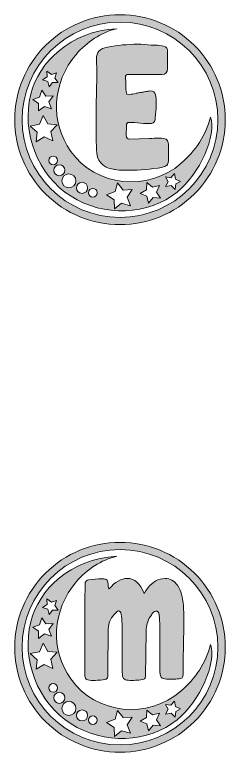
# Model space of a CAD drawing. Header units: inches. Extents: x 0.5 to 37.5, y -17.5 to -0.5.
# Drawn here: x 20.51 to 22.49, y -7.49 to -0.51 of the extents above; entities that cross this region are included whole.
import ezdxf

# ---------------------------------------------------------------- set-up
doc = ezdxf.new("R2010")
doc.units = ezdxf.units.IN
doc.header["$MEASUREMENT"] = 0
doc.layers.add('Layer 1', color=7, linetype='Continuous')

# ---------------------------------------------------------------- blocks, each defined once
blk = doc.blocks.new('block 29')
at = {"layer": 'Layer 1', "true_color": 0xdaaa6d}
h = blk.add_hatch(color=43, dxfattribs=at)
h.dxf.hatch_style = 2
edge = h.paths.add_edge_path()
edge.add_spline(control_points=[(22.2033, -5.7966), (22.0155, -5.6088), (21.7657, -5.5053), (21.5, -5.5053), (21.2343, -5.5053), (20.9845, -5.6088), (20.7966, -5.7966), (20.6088, -5.9845), (20.5053, -6.2343), (20.5053, -6.5), (20.5053, -6.7657), (20.6088, -7.0155), (20.7966, -7.2033), (20.9845, -7.3912), (21.2343, -7.4947), (21.5, -7.4947), (21.7657, -7.4947), (22.0155, -7.3912), (22.2033, -7.2033), (22.3912, -7.0155), (22.4947, -6.7657), (22.4947, -6.5), (22.4947, -6.2343), (22.3912, -5.9845), (22.2033, -5.7966)], knot_values=[0, 0, 0, 0, 1, 1, 1, 2, 2, 2, 3, 3, 3, 4, 4, 4, 5, 5, 5, 6, 6, 6, 7, 7, 7, 8, 8, 8, 8], degree=3, periodic=1)
edge = h.paths.add_edge_path()
edge.add_spline(control_points=[(21.5, -7.4254), (20.9889, -7.4254), (20.5746, -7.0111), (20.5746, -6.5), (20.5746, -5.9889), (20.9889, -5.5746), (21.5, -5.5746), (22.0111, -5.5746), (22.4254, -5.9889), (22.4254, -6.5), (22.4254, -7.0111), (22.0111, -7.4254), (21.5, -7.4254)], knot_values=[0, 0, 0, 0, 1, 1, 1, 2, 2, 2, 3, 3, 3, 4, 4, 4, 4], degree=3, periodic=1)
h = blk.add_hatch(color=43, dxfattribs=at)
h.dxf.hatch_style = 2
edge = h.paths.add_edge_path()
edge.add_spline(control_points=[(22.3557, -6.4749), (22.3103, -6.6525), (22.2129, -6.7943), (22.0777, -6.9133), (21.7665, -7.1872), (21.2717, -7.136), (21.034, -6.7998), (20.8381, -6.5227), (20.8574, -6.1491), (21.0875, -5.878), (21.1803, -5.7687), (21.3257, -5.6687), (21.4691, -5.6378), (21.0299, -5.6613), (20.7339, -5.9545), (20.6569, -6.2583), (20.5648, -6.6213), (20.7211, -7.0226), (21.037, -7.2261), (21.3434, -7.4233), (21.7691, -7.4066), (22.0403, -7.1867), (22.2528, -7.0144), (22.4189, -6.6419), (22.3557, -6.4749)], knot_values=[0, 0, 0, 0, 1, 1, 1, 2, 2, 2, 3, 3, 3, 4, 4, 4, 5, 5, 5, 6, 6, 6, 7, 7, 7, 8, 8, 8, 8], degree=3, periodic=1)
h.paths.add_polyline_path([(20.8097, -6.0408), (20.8514, -6.0725), (20.9011, -6.0561), (20.8839, -6.1055), (20.9148, -6.1477), (20.8625, -6.1466), (20.8319, -6.1891), (20.8168, -6.139), (20.7669, -6.123), (20.8099, -6.0931)])
h.paths.add_polyline_path([(20.7399, -6.2867), (20.7596, -6.2207), (20.8, -6.2765), (20.8689, -6.2748), (20.8283, -6.3305), (20.8511, -6.3955), (20.7856, -6.374), (20.7309, -6.4158), (20.731, -6.347), (20.6744, -6.3078)])
h.paths.add_polyline_path([(20.7073, -6.7082), (20.718, -6.6194), (20.6509, -6.5602), (20.7387, -6.543), (20.7742, -6.4609), (20.8177, -6.5391), (20.9067, -6.5475), (20.8459, -6.613), (20.8654, -6.7003), (20.7842, -6.6627)])
edge = h.paths.add_edge_path()
edge.add_spline(control_points=[(20.8263, -6.8854), (20.8263, -6.8628), (20.8447, -6.8444), (20.8673, -6.8444), (20.89, -6.8444), (20.9083, -6.8628), (20.9083, -6.8854), (20.9083, -6.9081), (20.89, -6.9264), (20.8673, -6.9264), (20.8447, -6.9264), (20.8263, -6.9081), (20.8263, -6.8854)], knot_values=[0, 0, 0, 0, 1, 1, 1, 2, 2, 2, 3, 3, 3, 4, 4, 4, 4], degree=3, periodic=1)
edge = h.paths.add_edge_path()
edge.add_spline(control_points=[(20.874, -6.9788), (20.874, -6.9499), (20.8974, -6.9264), (20.9263, -6.9264), (20.9553, -6.9264), (20.9787, -6.9499), (20.9787, -6.9788), (20.9787, -7.0077), (20.9553, -7.0312), (20.9263, -7.0312), (20.8974, -7.0312), (20.874, -7.0077), (20.874, -6.9788)], knot_values=[0, 0, 0, 0, 1, 1, 1, 2, 2, 2, 3, 3, 3, 4, 4, 4, 4], degree=3, periodic=1)
edge = h.paths.add_edge_path()
edge.add_spline(control_points=[(21.0165, -7.1459), (20.9797, -7.1459), (20.9499, -7.116), (20.9499, -7.0793), (20.9499, -7.0425), (20.9797, -7.0127), (21.0165, -7.0127), (21.0533, -7.0127), (21.0831, -7.0425), (21.0831, -7.0793), (21.0831, -7.116), (21.0533, -7.1459), (21.0165, -7.1459)], knot_values=[0, 0, 0, 0, 1, 1, 1, 2, 2, 2, 3, 3, 3, 4, 4, 4, 4], degree=3, periodic=1)
edge = h.paths.add_edge_path()
edge.add_spline(control_points=[(21.1416, -7.1982), (21.1126, -7.1982), (21.0892, -7.1748), (21.0892, -7.1459), (21.0892, -7.1169), (21.1126, -7.0935), (21.1416, -7.0935), (21.1705, -7.0935), (21.1939, -7.1169), (21.1939, -7.1459), (21.1939, -7.1748), (21.1705, -7.1982), (21.1416, -7.1982)], knot_values=[0, 0, 0, 0, 1, 1, 1, 2, 2, 2, 3, 3, 3, 4, 4, 4, 4], degree=3, periodic=1)
edge = h.paths.add_edge_path()
edge.add_spline(control_points=[(21.2436, -7.2326), (21.2209, -7.2326), (21.2026, -7.2142), (21.2026, -7.1916), (21.2026, -7.1689), (21.2209, -7.1506), (21.2436, -7.1506), (21.2662, -7.1506), (21.2846, -7.1689), (21.2846, -7.1916), (21.2846, -7.2142), (21.2662, -7.2326), (21.2436, -7.2326)], knot_values=[0, 0, 0, 0, 1, 1, 1, 2, 2, 2, 3, 3, 3, 4, 4, 4, 4], degree=3, periodic=1)
h.paths.add_polyline_path([(21.5989, -7.3153), (21.515, -7.2908), (21.4473, -7.346), (21.4447, -7.2587), (21.3713, -7.2114), (21.4535, -7.1819), (21.4758, -7.0975), (21.5292, -7.1666), (21.6164, -7.1617), (21.5673, -7.2339)])
h.paths.add_polyline_path([(21.8141, -7.2385), (21.7704, -7.2917), (21.7547, -7.2247), (21.6906, -7.1996), (21.7495, -7.1639), (21.7536, -7.0952), (21.8057, -7.1403), (21.8723, -7.1229), (21.8456, -7.1863), (21.8827, -7.2443)])
h.paths.add_polyline_path([(22.0265, -7.1089), (22.0203, -7.1608), (21.9828, -7.1243), (21.9315, -7.1344), (21.9547, -7.0875), (21.9292, -7.0417), (21.981, -7.0493), (22.0166, -7.0109), (22.0254, -7.0625), (22.0729, -7.0845)])
at = {"layer": 'Layer 1', "lineweight": 0}
for points in [[(20.8097, -6.0408), (20.8514, -6.0725), (20.9011, -6.0561), (20.8839, -6.1055), (20.9148, -6.1477), (20.8625, -6.1466), (20.8319, -6.1891), (20.8168, -6.139), (20.7669, -6.123), (20.8099, -6.0931), (20.8097, -6.0408)], [(20.7399, -6.2867), (20.7596, -6.2207), (20.8, -6.2765), (20.8689, -6.2748), (20.8283, -6.3305), (20.8511, -6.3955), (20.7856, -6.374), (20.7309, -6.4158), (20.731, -6.347), (20.6744, -6.3078), (20.7399, -6.2867)], [(20.7073, -6.7082), (20.718, -6.6194), (20.6509, -6.5602), (20.7387, -6.543), (20.7742, -6.4609), (20.8177, -6.5391), (20.9067, -6.5475), (20.8459, -6.613), (20.8654, -6.7003), (20.7842, -6.6627), (20.7073, -6.7082)], [(22.0265, -7.1089), (22.0203, -7.1608), (21.9828, -7.1243), (21.9315, -7.1344), (21.9547, -7.0875), (21.9292, -7.0417), (21.981, -7.0493), (22.0166, -7.0109), (22.0254, -7.0625), (22.0729, -7.0845), (22.0265, -7.1089)], [(21.5989, -7.3153), (21.515, -7.2908), (21.4473, -7.346), (21.4447, -7.2587), (21.3713, -7.2114), (21.4535, -7.1819), (21.4758, -7.0975), (21.5292, -7.1666), (21.6164, -7.1617), (21.5673, -7.2339), (21.5989, -7.3153)], [(21.8141, -7.2385), (21.7704, -7.2917), (21.7547, -7.2247), (21.6906, -7.1996), (21.7495, -7.1639), (21.7536, -7.0952), (21.8057, -7.1403), (21.8723, -7.1229), (21.8456, -7.1863), (21.8827, -7.2443), (21.8141, -7.2385)]]:
    blk.add_lwpolyline(points, dxfattribs=at)
for points, knots in [([(22.2033, -5.7966), (22.0155, -5.6088), (21.7657, -5.5053), (21.5, -5.5053), (21.2343, -5.5053), (20.9845, -5.6088), (20.7966, -5.7966), (20.6088, -5.9845), (20.5053, -6.2343), (20.5053, -6.5), (20.5053, -6.7657), (20.6088, -7.0155), (20.7966, -7.2033), (20.9845, -7.3912), (21.2343, -7.4947), (21.5, -7.4947), (21.7657, -7.4947), (22.0155, -7.3912), (22.2033, -7.2033), (22.3912, -7.0155), (22.4947, -6.7657), (22.4947, -6.5), (22.4947, -6.2343), (22.3912, -5.9845), (22.2033, -5.7966)], [0, 0, 0, 0, 1, 1, 1, 2, 2, 2, 3, 3, 3, 4, 4, 4, 5, 5, 5, 6, 6, 6, 7, 7, 7, 8, 8, 8, 8]), ([(21.5, -7.4254), (20.9889, -7.4254), (20.5746, -7.0111), (20.5746, -6.5), (20.5746, -5.9889), (20.9889, -5.5746), (21.5, -5.5746), (22.0111, -5.5746), (22.4254, -5.9889), (22.4254, -6.5), (22.4254, -7.0111), (22.0111, -7.4254), (21.5, -7.4254)], [0, 0, 0, 0, 1, 1, 1, 2, 2, 2, 3, 3, 3, 4, 4, 4, 4]), ([(22.3557, -6.4749), (22.3103, -6.6525), (22.2129, -6.7943), (22.0777, -6.9133), (21.7665, -7.1872), (21.2717, -7.136), (21.034, -6.7998), (20.8381, -6.5227), (20.8574, -6.1491), (21.0875, -5.878), (21.1803, -5.7687), (21.3257, -5.6687), (21.4691, -5.6378), (21.0299, -5.6613), (20.7339, -5.9545), (20.6569, -6.2583), (20.5648, -6.6213), (20.7211, -7.0226), (21.037, -7.2261), (21.3434, -7.4233), (21.7691, -7.4066), (22.0403, -7.1867), (22.2528, -7.0144), (22.4189, -6.6419), (22.3557, -6.4749)], [0, 0, 0, 0, 1, 1, 1, 2, 2, 2, 3, 3, 3, 4, 4, 4, 5, 5, 5, 6, 6, 6, 7, 7, 7, 8, 8, 8, 8]), ([(20.8263, -6.8854), (20.8263, -6.8628), (20.8447, -6.8444), (20.8673, -6.8444), (20.89, -6.8444), (20.9083, -6.8628), (20.9083, -6.8854), (20.9083, -6.9081), (20.89, -6.9264), (20.8673, -6.9264), (20.8447, -6.9264), (20.8263, -6.9081), (20.8263, -6.8854)], [0, 0, 0, 0, 1, 1, 1, 2, 2, 2, 3, 3, 3, 4, 4, 4, 4]), ([(20.874, -6.9788), (20.874, -6.9499), (20.8974, -6.9264), (20.9263, -6.9264), (20.9553, -6.9264), (20.9787, -6.9499), (20.9787, -6.9788), (20.9787, -7.0077), (20.9553, -7.0312), (20.9263, -7.0312), (20.8974, -7.0312), (20.874, -7.0077), (20.874, -6.9788)], [0, 0, 0, 0, 1, 1, 1, 2, 2, 2, 3, 3, 3, 4, 4, 4, 4]), ([(21.0165, -7.1459), (20.9797, -7.1459), (20.9499, -7.116), (20.9499, -7.0793), (20.9499, -7.0425), (20.9797, -7.0127), (21.0165, -7.0127), (21.0533, -7.0127), (21.0831, -7.0425), (21.0831, -7.0793), (21.0831, -7.116), (21.0533, -7.1459), (21.0165, -7.1459)], [0, 0, 0, 0, 1, 1, 1, 2, 2, 2, 3, 3, 3, 4, 4, 4, 4]), ([(21.1416, -7.1982), (21.1126, -7.1982), (21.0892, -7.1748), (21.0892, -7.1459), (21.0892, -7.1169), (21.1126, -7.0935), (21.1416, -7.0935), (21.1705, -7.0935), (21.1939, -7.1169), (21.1939, -7.1459), (21.1939, -7.1748), (21.1705, -7.1982), (21.1416, -7.1982)], [0, 0, 0, 0, 1, 1, 1, 2, 2, 2, 3, 3, 3, 4, 4, 4, 4]), ([(21.2436, -7.2326), (21.2209, -7.2326), (21.2026, -7.2142), (21.2026, -7.1916), (21.2026, -7.1689), (21.2209, -7.1506), (21.2436, -7.1506), (21.2662, -7.1506), (21.2846, -7.1689), (21.2846, -7.1916), (21.2846, -7.2142), (21.2662, -7.2326), (21.2436, -7.2326)], [0, 0, 0, 0, 1, 1, 1, 2, 2, 2, 3, 3, 3, 4, 4, 4, 4])]:
    blk.add_open_spline(points, degree=3, knots=knots, dxfattribs=at)
blk = doc.blocks.new('block 28')
at = {"layer": 'Layer 1', "true_color": 0xdaaa6d}
h = blk.add_hatch(color=43, dxfattribs=at)
h.dxf.hatch_style = 2
edge = h.paths.add_edge_path()
edge.add_spline(control_points=[(21.5523, -6.8078), (21.5359, -6.8034), (21.5265, -6.791), (21.5241, -6.7706), (21.5217, -6.7502), (21.5205, -6.7292), (21.5205, -6.7076), (21.5205, -6.4268), (21.5201, -6.2856), (21.5193, -6.284), (21.5193, -6.1976), (21.5085, -6.1544), (21.4869, -6.1544), (21.4805, -6.1544), (21.4725, -6.1596), (21.4629, -6.17), (21.4413, -6.1916), (21.4237, -6.215), (21.4101, -6.2402), (21.3965, -6.2654), (21.3897, -6.2944), (21.3897, -6.3272), (21.3897, -6.3272), (21.3861, -6.7304), (21.3861, -6.7304), (21.3861, -6.7672), (21.3827, -6.7894), (21.3759, -6.797), (21.3691, -6.8046), (21.3485, -6.8092), (21.3141, -6.8108), (21.3085, -6.8108), (21.3033, -6.8112), (21.2985, -6.812), (21.2817, -6.8136), (21.2585, -6.8144), (21.2289, -6.8144), (21.2033, -6.8128), (21.1867, -6.8082), (21.1791, -6.8006), (21.1715, -6.793), (21.1677, -6.7788), (21.1677, -6.758), (21.1677, -6.758), (21.1677, -6.752), (21.1677, -6.752), (21.1685, -6.2096), (21.1691, -5.9263), (21.1695, -5.9018), (21.1699, -5.8775), (21.1817, -5.8637), (21.2049, -5.8605), (21.2449, -5.8541), (21.2853, -5.8509), (21.3261, -5.8509), (21.3261, -5.8509), (21.3273, -5.8521), (21.3273, -5.8521), (21.3273, -5.8521), (21.3369, -5.8521), (21.3369, -5.8521), (21.3513, -5.8521), (21.3625, -5.8537), (21.3705, -5.8569), (21.3817, -5.8617), (21.3873, -5.8765), (21.3873, -5.9013), (21.3873, -5.9013), (21.3873, -5.9073), (21.3873, -5.9073), (21.3873, -5.9185), (21.3905, -5.9313), (21.3969, -5.9456), (21.4545, -5.8801), (21.5117, -5.8473), (21.5685, -5.8473), (21.6365, -5.8473), (21.6897, -5.8945), (21.7281, -5.9888), (21.7296, -5.9857), (21.7317, -5.9828), (21.734, -5.9804), (21.7445, -5.9644), (21.7552, -5.9492), (21.7665, -5.9348), (21.8097, -5.8773), (21.8628, -5.8485), (21.926, -5.8485), (21.974, -5.8485), (22.0132, -5.8697), (22.0436, -5.912), (22.062, -5.9384), (22.0748, -5.9665), (22.082, -5.996), (22.0972, -6.0601), (22.1048, -6.1428), (22.1048, -6.2444), (22.1048, -6.286), (22.104, -6.328), (22.1024, -6.3704), (22.1, -6.4536), (22.098, -6.5772), (22.0964, -6.7412), (22.0964, -6.7668), (22.0936, -6.7826), (22.088, -6.7886), (22.0824, -6.7946), (22.0676, -6.7984), (22.0436, -6.8), (22.0228, -6.8024), (22.0028, -6.8036), (21.9836, -6.8036), (21.9836, -6.8036), (21.9596, -6.8024), (21.9596, -6.8024), (21.9308, -6.8024), (21.91, -6.7988), (21.8972, -6.7916), (21.8844, -6.7844), (21.8781, -6.7648), (21.8781, -6.7328), (21.8781, -6.7328), (21.8781, -6.3536), (21.8781, -6.3536), (21.8781, -6.3072), (21.876, -6.2612), (21.8721, -6.2156), (21.8721, -6.2156), (21.8708, -6.2036), (21.8708, -6.2036), (21.87, -6.194), (21.8684, -6.185), (21.866, -6.1766), (21.8636, -6.1682), (21.8584, -6.1624), (21.8504, -6.1592), (21.8504, -6.1592), (21.8396, -6.1568), (21.8396, -6.1568), (21.8308, -6.1568), (21.8232, -6.1604), (21.8169, -6.1676), (21.8032, -6.1828), (21.7965, -6.192), (21.7965, -6.1952), (21.7677, -6.2336), (21.7516, -6.278), (21.7485, -6.3284), (21.7445, -6.4668), (21.7425, -6.6052), (21.7425, -6.7436), (21.7425, -6.7724), (21.7391, -6.7904), (21.7323, -6.7976), (21.7255, -6.8048), (21.7077, -6.8092), (21.6789, -6.8108), (21.6717, -6.8108), (21.6649, -6.8112), (21.6585, -6.812), (21.6409, -6.8136), (21.6233, -6.8144), (21.6057, -6.8144), (21.5865, -6.8144), (21.5687, -6.8122), (21.5523, -6.8078)], knot_values=[0, 0, 0, 0, 1, 1, 1, 2, 2, 2, 3, 3, 3, 4, 4, 4, 5, 5, 5, 6, 6, 6, 7, 7, 7, 8, 8, 8, 9, 9, 9, 10, 10, 10, 11, 11, 11, 12, 12, 12, 13, 13, 13, 14, 14, 14, 15, 15, 15, 16, 16, 16, 17, 17, 17, 18, 18, 18, 19, 19, 19, 20, 20, 20, 21, 21, 21, 22, 22, 22, 23, 23, 23, 24, 24, 24, 25, 25, 25, 26, 26, 26, 27, 27, 27, 28, 28, 28, 29, 29, 29, 30, 30, 30, 31, 31, 31, 32, 32, 32, 33, 33, 33, 34, 34, 34, 35, 35, 35, 36, 36, 36, 37, 37, 37, 38, 38, 38, 39, 39, 39, 40, 40, 40, 41, 41, 41, 42, 42, 42, 43, 43, 43, 44, 44, 44, 45, 45, 45, 46, 46, 46, 47, 47, 47, 48, 48, 48, 49, 49, 49, 50, 50, 50, 51, 51, 51, 52, 52, 52, 53, 53, 53, 54, 54, 54, 55, 55, 55, 55], degree=3, periodic=1)
at = {"layer": 'Layer 1', "lineweight": 0}
blk.add_open_spline([(21.5523, -6.8078), (21.5359, -6.8034), (21.5265, -6.791), (21.5241, -6.7706), (21.5217, -6.7502), (21.5205, -6.7292), (21.5205, -6.7076), (21.5205, -6.4268), (21.5201, -6.2856), (21.5193, -6.284), (21.5193, -6.1976), (21.5085, -6.1544), (21.4869, -6.1544), (21.4805, -6.1544), (21.4725, -6.1596), (21.4629, -6.17), (21.4413, -6.1916), (21.4237, -6.215), (21.4101, -6.2402), (21.3965, -6.2654), (21.3897, -6.2944), (21.3897, -6.3272), (21.3897, -6.3272), (21.3861, -6.7304), (21.3861, -6.7304), (21.3861, -6.7672), (21.3827, -6.7894), (21.3759, -6.797), (21.3691, -6.8046), (21.3485, -6.8092), (21.3141, -6.8108), (21.3085, -6.8108), (21.3033, -6.8112), (21.2985, -6.812), (21.2817, -6.8136), (21.2585, -6.8144), (21.2289, -6.8144), (21.2033, -6.8128), (21.1867, -6.8082), (21.1791, -6.8006), (21.1715, -6.793), (21.1677, -6.7788), (21.1677, -6.758), (21.1677, -6.758), (21.1677, -6.752), (21.1677, -6.752), (21.1685, -6.2096), (21.1691, -5.9263), (21.1695, -5.9018), (21.1699, -5.8775), (21.1817, -5.8637), (21.2049, -5.8605), (21.2449, -5.8541), (21.2853, -5.8509), (21.3261, -5.8509), (21.3261, -5.8509), (21.3273, -5.8521), (21.3273, -5.8521), (21.3273, -5.8521), (21.3369, -5.8521), (21.3369, -5.8521), (21.3513, -5.8521), (21.3625, -5.8537), (21.3705, -5.8569), (21.3817, -5.8617), (21.3873, -5.8765), (21.3873, -5.9013), (21.3873, -5.9013), (21.3873, -5.9073), (21.3873, -5.9073), (21.3873, -5.9185), (21.3905, -5.9313), (21.3969, -5.9456), (21.4545, -5.8801), (21.5117, -5.8473), (21.5685, -5.8473), (21.6365, -5.8473), (21.6897, -5.8945), (21.7281, -5.9888), (21.7296, -5.9857), (21.7317, -5.9828), (21.734, -5.9804), (21.7445, -5.9644), (21.7552, -5.9492), (21.7665, -5.9348), (21.8097, -5.8773), (21.8628, -5.8485), (21.926, -5.8485), (21.974, -5.8485), (22.0132, -5.8697), (22.0436, -5.912), (22.062, -5.9384), (22.0748, -5.9665), (22.082, -5.996), (22.0972, -6.0601), (22.1048, -6.1428), (22.1048, -6.2444), (22.1048, -6.286), (22.104, -6.328), (22.1024, -6.3704), (22.1, -6.4536), (22.098, -6.5772), (22.0964, -6.7412), (22.0964, -6.7668), (22.0936, -6.7826), (22.088, -6.7886), (22.0824, -6.7946), (22.0676, -6.7984), (22.0436, -6.8), (22.0228, -6.8024), (22.0028, -6.8036), (21.9836, -6.8036), (21.9836, -6.8036), (21.9596, -6.8024), (21.9596, -6.8024), (21.9308, -6.8024), (21.91, -6.7988), (21.8972, -6.7916), (21.8844, -6.7844), (21.8781, -6.7648), (21.8781, -6.7328), (21.8781, -6.7328), (21.8781, -6.3536), (21.8781, -6.3536), (21.8781, -6.3072), (21.876, -6.2612), (21.8721, -6.2156), (21.8721, -6.2156), (21.8708, -6.2036), (21.8708, -6.2036), (21.87, -6.194), (21.8684, -6.185), (21.866, -6.1766), (21.8636, -6.1682), (21.8584, -6.1624), (21.8504, -6.1592), (21.8504, -6.1592), (21.8396, -6.1568), (21.8396, -6.1568), (21.8308, -6.1568), (21.8232, -6.1604), (21.8169, -6.1676), (21.8032, -6.1828), (21.7965, -6.192), (21.7965, -6.1952), (21.7677, -6.2336), (21.7516, -6.278), (21.7485, -6.3284), (21.7445, -6.4668), (21.7425, -6.6052), (21.7425, -6.7436), (21.7425, -6.7724), (21.7391, -6.7904), (21.7323, -6.7976), (21.7255, -6.8048), (21.7077, -6.8092), (21.6789, -6.8108), (21.6717, -6.8108), (21.6649, -6.8112), (21.6585, -6.812), (21.6409, -6.8136), (21.6233, -6.8144), (21.6057, -6.8144), (21.5865, -6.8144), (21.5687, -6.8122), (21.5523, -6.8078)], degree=3, knots=[0, 0, 0, 0, 1, 1, 1, 2, 2, 2, 3, 3, 3, 4, 4, 4, 5, 5, 5, 6, 6, 6, 7, 7, 7, 8, 8, 8, 9, 9, 9, 10, 10, 10, 11, 11, 11, 12, 12, 12, 13, 13, 13, 14, 14, 14, 15, 15, 15, 16, 16, 16, 17, 17, 17, 18, 18, 18, 19, 19, 19, 20, 20, 20, 21, 21, 21, 22, 22, 22, 23, 23, 23, 24, 24, 24, 25, 25, 25, 26, 26, 26, 27, 27, 27, 28, 28, 28, 29, 29, 29, 30, 30, 30, 31, 31, 31, 32, 32, 32, 33, 33, 33, 34, 34, 34, 35, 35, 35, 36, 36, 36, 37, 37, 37, 38, 38, 38, 39, 39, 39, 40, 40, 40, 41, 41, 41, 42, 42, 42, 43, 43, 43, 44, 44, 44, 45, 45, 45, 46, 46, 46, 47, 47, 47, 48, 48, 48, 49, 49, 49, 50, 50, 50, 51, 51, 51, 52, 52, 52, 53, 53, 53, 54, 54, 54, 55, 55, 55, 55], dxfattribs=at)
at = {"layer": 'Layer 1'}
blk.add_blockref('block 29', (0, 0), dxfattribs=at)
blk = doc.blocks.new('block 45')
at = {"layer": 'Layer 1', "true_color": 0xdaaa6d}
h = blk.add_hatch(color=43, dxfattribs=at)
h.dxf.hatch_style = 2
edge = h.paths.add_edge_path()
edge.add_spline(control_points=[(22.2033, -0.7966), (22.0155, -0.6088), (21.7657, -0.5053), (21.5, -0.5053), (21.2343, -0.5053), (20.9845, -0.6088), (20.7966, -0.7966), (20.6088, -0.9845), (20.5053, -1.2343), (20.5053, -1.5), (20.5053, -1.7657), (20.6088, -2.0155), (20.7966, -2.2033), (20.9845, -2.3912), (21.2343, -2.4947), (21.5, -2.4947), (21.7657, -2.4947), (22.0155, -2.3912), (22.2033, -2.2033), (22.3912, -2.0155), (22.4947, -1.7657), (22.4947, -1.5), (22.4947, -1.2343), (22.3912, -0.9845), (22.2033, -0.7966)], knot_values=[0, 0, 0, 0, 1, 1, 1, 2, 2, 2, 3, 3, 3, 4, 4, 4, 5, 5, 5, 6, 6, 6, 7, 7, 7, 8, 8, 8, 8], degree=3, periodic=1)
edge = h.paths.add_edge_path()
edge.add_spline(control_points=[(21.5, -2.4254), (20.9889, -2.4254), (20.5746, -2.0111), (20.5746, -1.5), (20.5746, -0.9889), (20.9889, -0.5746), (21.5, -0.5746), (22.0111, -0.5746), (22.4254, -0.9889), (22.4254, -1.5), (22.4254, -2.0111), (22.0111, -2.4254), (21.5, -2.4254)], knot_values=[0, 0, 0, 0, 1, 1, 1, 2, 2, 2, 3, 3, 3, 4, 4, 4, 4], degree=3, periodic=1)
h = blk.add_hatch(color=43, dxfattribs=at)
h.dxf.hatch_style = 2
edge = h.paths.add_edge_path()
edge.add_spline(control_points=[(22.3557, -1.4749), (22.3103, -1.6525), (22.2129, -1.7943), (22.0777, -1.9133), (21.7665, -2.1872), (21.2717, -2.136), (21.034, -1.7998), (20.8381, -1.5227), (20.8574, -1.1491), (21.0875, -0.878), (21.1803, -0.7687), (21.3257, -0.6687), (21.4691, -0.6378), (21.0299, -0.6613), (20.7339, -0.9545), (20.6569, -1.2583), (20.5648, -1.6213), (20.7211, -2.0226), (21.037, -2.2261), (21.3434, -2.4233), (21.7691, -2.4066), (22.0403, -2.1867), (22.2528, -2.0144), (22.4189, -1.6419), (22.3557, -1.4749)], knot_values=[0, 0, 0, 0, 1, 1, 1, 2, 2, 2, 3, 3, 3, 4, 4, 4, 5, 5, 5, 6, 6, 6, 7, 7, 7, 8, 8, 8, 8], degree=3, periodic=1)
h.paths.add_polyline_path([(20.8097, -1.0408), (20.8514, -1.0725), (20.9011, -1.0561), (20.8839, -1.1055), (20.9148, -1.1477), (20.8625, -1.1466), (20.8319, -1.1891), (20.8168, -1.139), (20.7669, -1.123), (20.8099, -1.0931)])
h.paths.add_polyline_path([(20.7399, -1.2867), (20.7596, -1.2207), (20.8, -1.2765), (20.8689, -1.2748), (20.8283, -1.3305), (20.8511, -1.3955), (20.7856, -1.374), (20.7309, -1.4158), (20.731, -1.347), (20.6744, -1.3078)])
h.paths.add_polyline_path([(20.7073, -1.7082), (20.718, -1.6194), (20.6509, -1.5602), (20.7387, -1.543), (20.7742, -1.4609), (20.8177, -1.5391), (20.9067, -1.5475), (20.8459, -1.613), (20.8654, -1.7003), (20.7842, -1.6627)])
edge = h.paths.add_edge_path()
edge.add_spline(control_points=[(20.8263, -1.8854), (20.8263, -1.8628), (20.8447, -1.8444), (20.8673, -1.8444), (20.89, -1.8444), (20.9083, -1.8628), (20.9083, -1.8854), (20.9083, -1.9081), (20.89, -1.9264), (20.8673, -1.9264), (20.8447, -1.9264), (20.8263, -1.9081), (20.8263, -1.8854)], knot_values=[0, 0, 0, 0, 1, 1, 1, 2, 2, 2, 3, 3, 3, 4, 4, 4, 4], degree=3, periodic=1)
edge = h.paths.add_edge_path()
edge.add_spline(control_points=[(20.874, -1.9788), (20.874, -1.9499), (20.8974, -1.9264), (20.9263, -1.9264), (20.9553, -1.9264), (20.9787, -1.9499), (20.9787, -1.9788), (20.9787, -2.0077), (20.9553, -2.0312), (20.9263, -2.0312), (20.8974, -2.0312), (20.874, -2.0077), (20.874, -1.9788)], knot_values=[0, 0, 0, 0, 1, 1, 1, 2, 2, 2, 3, 3, 3, 4, 4, 4, 4], degree=3, periodic=1)
edge = h.paths.add_edge_path()
edge.add_spline(control_points=[(21.0165, -2.1459), (20.9797, -2.1459), (20.9499, -2.116), (20.9499, -2.0793), (20.9499, -2.0425), (20.9797, -2.0127), (21.0165, -2.0127), (21.0533, -2.0127), (21.0831, -2.0425), (21.0831, -2.0793), (21.0831, -2.116), (21.0533, -2.1459), (21.0165, -2.1459)], knot_values=[0, 0, 0, 0, 1, 1, 1, 2, 2, 2, 3, 3, 3, 4, 4, 4, 4], degree=3, periodic=1)
edge = h.paths.add_edge_path()
edge.add_spline(control_points=[(21.1416, -2.1982), (21.1126, -2.1982), (21.0892, -2.1748), (21.0892, -2.1459), (21.0892, -2.1169), (21.1126, -2.0935), (21.1416, -2.0935), (21.1705, -2.0935), (21.1939, -2.1169), (21.1939, -2.1459), (21.1939, -2.1748), (21.1705, -2.1982), (21.1416, -2.1982)], knot_values=[0, 0, 0, 0, 1, 1, 1, 2, 2, 2, 3, 3, 3, 4, 4, 4, 4], degree=3, periodic=1)
edge = h.paths.add_edge_path()
edge.add_spline(control_points=[(21.2436, -2.2326), (21.2209, -2.2326), (21.2026, -2.2142), (21.2026, -2.1916), (21.2026, -2.1689), (21.2209, -2.1506), (21.2436, -2.1506), (21.2662, -2.1506), (21.2846, -2.1689), (21.2846, -2.1916), (21.2846, -2.2142), (21.2662, -2.2326), (21.2436, -2.2326)], knot_values=[0, 0, 0, 0, 1, 1, 1, 2, 2, 2, 3, 3, 3, 4, 4, 4, 4], degree=3, periodic=1)
h.paths.add_polyline_path([(21.5989, -2.3153), (21.515, -2.2908), (21.4473, -2.346), (21.4447, -2.2587), (21.3713, -2.2114), (21.4535, -2.1819), (21.4758, -2.0975), (21.5292, -2.1666), (21.6164, -2.1617), (21.5673, -2.2339)])
h.paths.add_polyline_path([(21.8141, -2.2385), (21.7704, -2.2917), (21.7547, -2.2247), (21.6906, -2.1996), (21.7495, -2.1639), (21.7536, -2.0952), (21.8057, -2.1403), (21.8723, -2.1229), (21.8456, -2.1863), (21.8827, -2.2443)])
h.paths.add_polyline_path([(22.0265, -2.1089), (22.0203, -2.1608), (21.9828, -2.1243), (21.9315, -2.1344), (21.9547, -2.0875), (21.9292, -2.0417), (21.981, -2.0493), (22.0166, -2.0109), (22.0254, -2.0625), (22.0729, -2.0845)])
at = {"layer": 'Layer 1', "lineweight": 0}
for points in [[(20.8097, -1.0408), (20.8514, -1.0725), (20.9011, -1.0561), (20.8839, -1.1055), (20.9148, -1.1477), (20.8625, -1.1466), (20.8319, -1.1891), (20.8168, -1.139), (20.7669, -1.123), (20.8099, -1.0931), (20.8097, -1.0408)], [(20.7399, -1.2867), (20.7596, -1.2207), (20.8, -1.2765), (20.8689, -1.2748), (20.8283, -1.3305), (20.8511, -1.3955), (20.7856, -1.374), (20.7309, -1.4158), (20.731, -1.347), (20.6744, -1.3078), (20.7399, -1.2867)], [(20.7073, -1.7082), (20.718, -1.6194), (20.6509, -1.5602), (20.7387, -1.543), (20.7742, -1.4609), (20.8177, -1.5391), (20.9067, -1.5475), (20.8459, -1.613), (20.8654, -1.7003), (20.7842, -1.6627), (20.7073, -1.7082)], [(22.0265, -2.1089), (22.0203, -2.1608), (21.9828, -2.1243), (21.9315, -2.1344), (21.9547, -2.0875), (21.9292, -2.0417), (21.981, -2.0493), (22.0166, -2.0109), (22.0254, -2.0625), (22.0729, -2.0845), (22.0265, -2.1089)], [(21.8141, -2.2385), (21.7704, -2.2917), (21.7547, -2.2247), (21.6906, -2.1996), (21.7495, -2.1639), (21.7536, -2.0952), (21.8057, -2.1403), (21.8723, -2.1229), (21.8456, -2.1863), (21.8827, -2.2443), (21.8141, -2.2385)], [(21.5989, -2.3153), (21.515, -2.2908), (21.4473, -2.346), (21.4447, -2.2587), (21.3713, -2.2114), (21.4535, -2.1819), (21.4758, -2.0975), (21.5292, -2.1666), (21.6164, -2.1617), (21.5673, -2.2339), (21.5989, -2.3153)]]:
    blk.add_lwpolyline(points, dxfattribs=at)
for points, knots in [([(22.2033, -0.7966), (22.0155, -0.6088), (21.7657, -0.5053), (21.5, -0.5053), (21.2343, -0.5053), (20.9845, -0.6088), (20.7966, -0.7966), (20.6088, -0.9845), (20.5053, -1.2343), (20.5053, -1.5), (20.5053, -1.7657), (20.6088, -2.0155), (20.7966, -2.2033), (20.9845, -2.3912), (21.2343, -2.4947), (21.5, -2.4947), (21.7657, -2.4947), (22.0155, -2.3912), (22.2033, -2.2033), (22.3912, -2.0155), (22.4947, -1.7657), (22.4947, -1.5), (22.4947, -1.2343), (22.3912, -0.9845), (22.2033, -0.7966)], [0, 0, 0, 0, 1, 1, 1, 2, 2, 2, 3, 3, 3, 4, 4, 4, 5, 5, 5, 6, 6, 6, 7, 7, 7, 8, 8, 8, 8]), ([(21.5, -2.4254), (20.9889, -2.4254), (20.5746, -2.0111), (20.5746, -1.5), (20.5746, -0.9889), (20.9889, -0.5746), (21.5, -0.5746), (22.0111, -0.5746), (22.4254, -0.9889), (22.4254, -1.5), (22.4254, -2.0111), (22.0111, -2.4254), (21.5, -2.4254)], [0, 0, 0, 0, 1, 1, 1, 2, 2, 2, 3, 3, 3, 4, 4, 4, 4]), ([(22.3557, -1.4749), (22.3103, -1.6525), (22.2129, -1.7943), (22.0777, -1.9133), (21.7665, -2.1872), (21.2717, -2.136), (21.034, -1.7998), (20.8381, -1.5227), (20.8574, -1.1491), (21.0875, -0.878), (21.1803, -0.7687), (21.3257, -0.6687), (21.4691, -0.6378), (21.0299, -0.6613), (20.7339, -0.9545), (20.6569, -1.2583), (20.5648, -1.6213), (20.7211, -2.0226), (21.037, -2.2261), (21.3434, -2.4233), (21.7691, -2.4066), (22.0403, -2.1867), (22.2528, -2.0144), (22.4189, -1.6419), (22.3557, -1.4749)], [0, 0, 0, 0, 1, 1, 1, 2, 2, 2, 3, 3, 3, 4, 4, 4, 5, 5, 5, 6, 6, 6, 7, 7, 7, 8, 8, 8, 8]), ([(20.8263, -1.8854), (20.8263, -1.8628), (20.8447, -1.8444), (20.8673, -1.8444), (20.89, -1.8444), (20.9083, -1.8628), (20.9083, -1.8854), (20.9083, -1.9081), (20.89, -1.9264), (20.8673, -1.9264), (20.8447, -1.9264), (20.8263, -1.9081), (20.8263, -1.8854)], [0, 0, 0, 0, 1, 1, 1, 2, 2, 2, 3, 3, 3, 4, 4, 4, 4]), ([(20.874, -1.9788), (20.874, -1.9499), (20.8974, -1.9264), (20.9263, -1.9264), (20.9553, -1.9264), (20.9787, -1.9499), (20.9787, -1.9788), (20.9787, -2.0077), (20.9553, -2.0312), (20.9263, -2.0312), (20.8974, -2.0312), (20.874, -2.0077), (20.874, -1.9788)], [0, 0, 0, 0, 1, 1, 1, 2, 2, 2, 3, 3, 3, 4, 4, 4, 4]), ([(21.0165, -2.1459), (20.9797, -2.1459), (20.9499, -2.116), (20.9499, -2.0793), (20.9499, -2.0425), (20.9797, -2.0127), (21.0165, -2.0127), (21.0533, -2.0127), (21.0831, -2.0425), (21.0831, -2.0793), (21.0831, -2.116), (21.0533, -2.1459), (21.0165, -2.1459)], [0, 0, 0, 0, 1, 1, 1, 2, 2, 2, 3, 3, 3, 4, 4, 4, 4]), ([(21.1416, -2.1982), (21.1126, -2.1982), (21.0892, -2.1748), (21.0892, -2.1459), (21.0892, -2.1169), (21.1126, -2.0935), (21.1416, -2.0935), (21.1705, -2.0935), (21.1939, -2.1169), (21.1939, -2.1459), (21.1939, -2.1748), (21.1705, -2.1982), (21.1416, -2.1982)], [0, 0, 0, 0, 1, 1, 1, 2, 2, 2, 3, 3, 3, 4, 4, 4, 4]), ([(21.2436, -2.2326), (21.2209, -2.2326), (21.2026, -2.2142), (21.2026, -2.1916), (21.2026, -2.1689), (21.2209, -2.1506), (21.2436, -2.1506), (21.2662, -2.1506), (21.2846, -2.1689), (21.2846, -2.1916), (21.2846, -2.2142), (21.2662, -2.2326), (21.2436, -2.2326)], [0, 0, 0, 0, 1, 1, 1, 2, 2, 2, 3, 3, 3, 4, 4, 4, 4])]:
    blk.add_open_spline(points, degree=3, knots=knots, dxfattribs=at)
blk = doc.blocks.new('block 44')
at = {"layer": 'Layer 1', "true_color": 0xdaaa6d}
h = blk.add_hatch(color=43, dxfattribs=at)
h.dxf.hatch_style = 2
edge = h.paths.add_edge_path()
edge.add_spline(control_points=[(21.4526, -1.973), (21.4478, -1.9711), (21.443, -1.9701), (21.4382, -1.9701), (21.3313, -1.9519), (21.2779, -1.8898), (21.2779, -1.7839), (21.275, -1.6867), (21.2736, -1.5895), (21.2736, -1.4923), (21.2736, -1.4095), (21.2748, -1.3309), (21.2772, -1.2563), (21.2796, -1.1817), (21.2808, -1.1083), (21.2808, -1.0361), (21.2808, -1.0361), (21.2779, -0.9264), (21.2779, -0.9264), (21.2779, -0.8918), (21.2859, -0.8658), (21.3017, -0.8485), (21.3176, -0.8312), (21.3448, -0.8191), (21.3833, -0.8124), (21.4766, -0.7941), (21.5705, -0.785), (21.6648, -0.785), (21.7081, -0.785), (21.7519, -0.7874), (21.7962, -0.7922), (21.8077, -0.7931), (21.8197, -0.7936), (21.8322, -0.7936), (21.863, -0.7936), (21.8905, -0.7968), (21.9145, -0.803), (21.9386, -0.8093), (21.9506, -0.8268), (21.9506, -0.8557), (21.9506, -0.8557), (21.9506, -1.0174), (21.9506, -1.0174), (21.9506, -1.052), (21.9333, -1.0698), (21.8987, -1.0708), (21.8987, -1.0708), (21.737, -1.0708), (21.737, -1.0708), (21.737, -1.0708), (21.737, -1.0722), (21.737, -1.0722), (21.737, -1.0722), (21.5796, -1.0708), (21.5796, -1.0708), (21.5604, -1.0708), (21.5507, -1.0804), (21.5507, -1.0997), (21.5507, -1.0997), (21.5536, -1.1531), (21.5536, -1.1531), (21.5536, -1.1897), (21.557, -1.2248), (21.5637, -1.2584), (21.5637, -1.2584), (21.5883, -1.2599), (21.5883, -1.2599), (21.6104, -1.2599), (21.6316, -1.2565), (21.6518, -1.2498), (21.6682, -1.246), (21.684, -1.2431), (21.6994, -1.2411), (21.7148, -1.2392), (21.729, -1.2368), (21.742, -1.2339), (21.755, -1.231), (21.7706, -1.2286), (21.7889, -1.2267), (21.8159, -1.2267), (21.8315, -1.2387), (21.8359, -1.2628), (21.8402, -1.2868), (21.8423, -1.3133), (21.8423, -1.3422), (21.8423, -1.3778), (21.8404, -1.4134), (21.8366, -1.449), (21.8346, -1.4654), (21.833, -1.4813), (21.8315, -1.4966), (21.8301, -1.512), (21.8243, -1.5226), (21.8142, -1.5284), (21.8041, -1.5342), (21.7928, -1.5371), (21.7803, -1.5371), (21.7399, -1.5371), (21.7018, -1.5347), (21.6662, -1.5298), (21.6248, -1.527), (21.5969, -1.5255), (21.5825, -1.5255), (21.5681, -1.5255), (21.5609, -1.5351), (21.5609, -1.5544), (21.5609, -1.5544), (21.558, -1.6497), (21.558, -1.6497), (21.5589, -1.6718), (21.57, -1.6829), (21.5912, -1.6829), (21.5912, -1.6829), (21.7788, -1.6785), (21.7788, -1.6785), (21.8077, -1.6756), (21.839, -1.6742), (21.8727, -1.6742), (21.9015, -1.6742), (21.9225, -1.6776), (21.9355, -1.6843), (21.9484, -1.691), (21.9557, -1.7076), (21.9571, -1.7341), (21.9586, -1.7606), (21.9593, -1.7868), (21.9593, -1.8128), (21.9593, -1.8128), (21.9578, -1.8907), (21.9578, -1.8907), (21.9569, -1.91), (21.9518, -1.9239), (21.9427, -1.9326), (21.9335, -1.9413), (21.9179, -1.9475), (21.8958, -1.9514), (21.7918, -1.9696), (21.6874, -1.9788), (21.5825, -1.9788), (21.5113, -1.9788), (21.468, -1.9769), (21.4526, -1.973)], knot_values=[0, 0, 0, 0, 1, 1, 1, 2, 2, 2, 3, 3, 3, 4, 4, 4, 5, 5, 5, 6, 6, 6, 7, 7, 7, 8, 8, 8, 9, 9, 9, 10, 10, 10, 11, 11, 11, 12, 12, 12, 13, 13, 13, 14, 14, 14, 15, 15, 15, 16, 16, 16, 17, 17, 17, 18, 18, 18, 19, 19, 19, 20, 20, 20, 21, 21, 21, 22, 22, 22, 23, 23, 23, 24, 24, 24, 25, 25, 25, 26, 26, 26, 27, 27, 27, 28, 28, 28, 29, 29, 29, 30, 30, 30, 31, 31, 31, 32, 32, 32, 33, 33, 33, 34, 34, 34, 35, 35, 35, 36, 36, 36, 37, 37, 37, 38, 38, 38, 39, 39, 39, 40, 40, 40, 41, 41, 41, 42, 42, 42, 43, 43, 43, 44, 44, 44, 45, 45, 45, 46, 46, 46, 47, 47, 47, 47], degree=3, periodic=1)
at = {"layer": 'Layer 1', "lineweight": 0}
blk.add_open_spline([(21.4526, -1.973), (21.4478, -1.9711), (21.443, -1.9701), (21.4382, -1.9701), (21.3313, -1.9519), (21.2779, -1.8898), (21.2779, -1.7839), (21.275, -1.6867), (21.2736, -1.5895), (21.2736, -1.4923), (21.2736, -1.4095), (21.2748, -1.3309), (21.2772, -1.2563), (21.2796, -1.1817), (21.2808, -1.1083), (21.2808, -1.0361), (21.2808, -1.0361), (21.2779, -0.9264), (21.2779, -0.9264), (21.2779, -0.8918), (21.2859, -0.8658), (21.3017, -0.8485), (21.3176, -0.8312), (21.3448, -0.8191), (21.3833, -0.8124), (21.4766, -0.7941), (21.5705, -0.785), (21.6648, -0.785), (21.7081, -0.785), (21.7519, -0.7874), (21.7962, -0.7922), (21.8077, -0.7931), (21.8197, -0.7936), (21.8322, -0.7936), (21.863, -0.7936), (21.8905, -0.7968), (21.9145, -0.803), (21.9386, -0.8093), (21.9506, -0.8268), (21.9506, -0.8557), (21.9506, -0.8557), (21.9506, -1.0174), (21.9506, -1.0174), (21.9506, -1.052), (21.9333, -1.0698), (21.8987, -1.0708), (21.8987, -1.0708), (21.737, -1.0708), (21.737, -1.0708), (21.737, -1.0708), (21.737, -1.0722), (21.737, -1.0722), (21.737, -1.0722), (21.5796, -1.0708), (21.5796, -1.0708), (21.5604, -1.0708), (21.5507, -1.0804), (21.5507, -1.0997), (21.5507, -1.0997), (21.5536, -1.1531), (21.5536, -1.1531), (21.5536, -1.1897), (21.557, -1.2248), (21.5637, -1.2584), (21.5637, -1.2584), (21.5883, -1.2599), (21.5883, -1.2599), (21.6104, -1.2599), (21.6316, -1.2565), (21.6518, -1.2498), (21.6682, -1.246), (21.684, -1.2431), (21.6994, -1.2411), (21.7148, -1.2392), (21.729, -1.2368), (21.742, -1.2339), (21.755, -1.231), (21.7706, -1.2286), (21.7889, -1.2267), (21.8159, -1.2267), (21.8315, -1.2387), (21.8359, -1.2628), (21.8402, -1.2868), (21.8423, -1.3133), (21.8423, -1.3422), (21.8423, -1.3778), (21.8404, -1.4134), (21.8366, -1.449), (21.8346, -1.4654), (21.833, -1.4813), (21.8315, -1.4966), (21.8301, -1.512), (21.8243, -1.5226), (21.8142, -1.5284), (21.8041, -1.5342), (21.7928, -1.5371), (21.7803, -1.5371), (21.7399, -1.5371), (21.7018, -1.5347), (21.6662, -1.5298), (21.6248, -1.527), (21.5969, -1.5255), (21.5825, -1.5255), (21.5681, -1.5255), (21.5609, -1.5351), (21.5609, -1.5544), (21.5609, -1.5544), (21.558, -1.6497), (21.558, -1.6497), (21.5589, -1.6718), (21.57, -1.6829), (21.5912, -1.6829), (21.5912, -1.6829), (21.7788, -1.6785), (21.7788, -1.6785), (21.8077, -1.6756), (21.839, -1.6742), (21.8727, -1.6742), (21.9015, -1.6742), (21.9225, -1.6776), (21.9355, -1.6843), (21.9484, -1.691), (21.9557, -1.7076), (21.9571, -1.7341), (21.9586, -1.7606), (21.9593, -1.7868), (21.9593, -1.8128), (21.9593, -1.8128), (21.9578, -1.8907), (21.9578, -1.8907), (21.9569, -1.91), (21.9518, -1.9239), (21.9427, -1.9326), (21.9335, -1.9413), (21.9179, -1.9475), (21.8958, -1.9514), (21.7918, -1.9696), (21.6874, -1.9788), (21.5825, -1.9788), (21.5113, -1.9788), (21.468, -1.9769), (21.4526, -1.973)], degree=3, knots=[0, 0, 0, 0, 1, 1, 1, 2, 2, 2, 3, 3, 3, 4, 4, 4, 5, 5, 5, 6, 6, 6, 7, 7, 7, 8, 8, 8, 9, 9, 9, 10, 10, 10, 11, 11, 11, 12, 12, 12, 13, 13, 13, 14, 14, 14, 15, 15, 15, 16, 16, 16, 17, 17, 17, 18, 18, 18, 19, 19, 19, 20, 20, 20, 21, 21, 21, 22, 22, 22, 23, 23, 23, 24, 24, 24, 25, 25, 25, 26, 26, 26, 27, 27, 27, 28, 28, 28, 29, 29, 29, 30, 30, 30, 31, 31, 31, 32, 32, 32, 33, 33, 33, 34, 34, 34, 35, 35, 35, 36, 36, 36, 37, 37, 37, 38, 38, 38, 39, 39, 39, 40, 40, 40, 41, 41, 41, 42, 42, 42, 43, 43, 43, 44, 44, 44, 45, 45, 45, 46, 46, 46, 47, 47, 47, 47], dxfattribs=at)
at = {"layer": 'Layer 1'}
blk.add_blockref('block 45', (0, 0), dxfattribs=at)

msp = doc.modelspace()

# ---------------------------------------------------------------- block references
at = {"layer": 'Layer 1'}
for name in ['block 44', 'block 28']:
    msp.add_blockref(name, (0, 0), dxfattribs=at)

doc.saveas('drawing.dxf')
